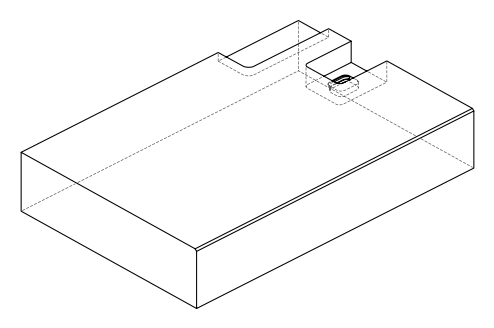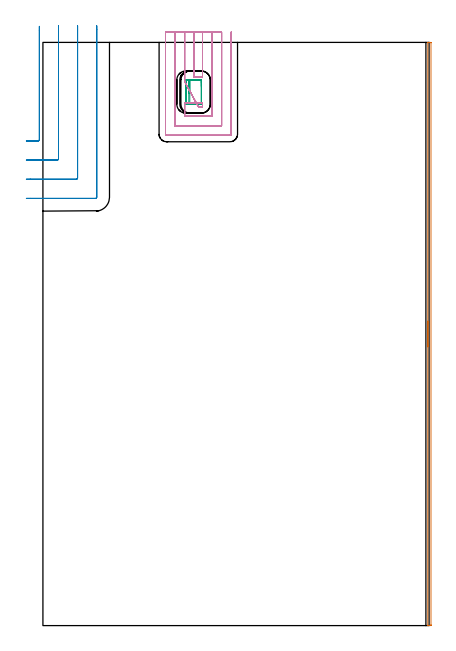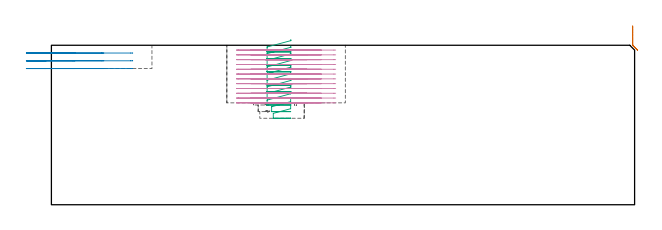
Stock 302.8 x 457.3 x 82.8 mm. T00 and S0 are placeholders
(PLAN: 4 operations, 3 tool changes, 30.9 min)
(1 AREA_MILL | FG_CHAMFER_SURFACE | UGT0205_001 | 3.81 min | 1429 mm3)
(2 MILL_CORNER_NOTCH_RECTANGULAR | CORNER_NOTCH_RECTANGULAR | UGT0201_104 | Follow Part, ap 5, ae 75% | 3.8 min | 83263 mm3)
(3 MILL_RECTANGULAR_POCKET | POCKET_RECTANGULAR_STRAIGHT | UGT0201_103 | Follow Part, ap 3.5, ae 75% | 2.49 min | 30687 mm3)
(4 MILL_SLOT | SLOT_PARTIAL_RECTANGULAR | NXT0201_013 | Follow Part, ap 2.5, ae 75% | 20.76 min | 118093 mm3)
(TOOL UGT0205_001 | Chamfer Mill 20 x 3 x 45 deg. | D20 FL50 Z2)
(TOOL UGT0201_104 | End Mill 20 mm | D20 FL22 Z2)
(TOOL UGT0201_103 | End Mill 14 mm | D14 FL19 Z2)
(TOOL NXT0201_013 | ENDMILL 10mm | D10 FL30 Z4)
(OP 1 AREA_MILL)
G17 G21 G94 G90
T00 M6
G54
G17 G0 G90 X301.8 Y218.65 S1061 M3
G43 Z92.8 H0
G94 G1 Y218.688 Z91.928 F250.
Y218.802 Z91.063
Y218.991 Z90.212
Y219.253 Z89.38
Y219.587 Z88.574
Y219.99 Z87.8
Y220.458 Z87.064
Y220.99 Z86.372
Y221.579 Z85.729
Y222.222 Z85.139
Y222.914 Z84.608
Y223.65 Z84.14
Y224.424 Z83.737
Y225.23 Z83.403
Y226.062 Z83.141
Y226.914 Z82.952
Y227.778 Z82.838
Y228.65 Z82.8
Y457.117
X301.802 Y457.29 Z82.788
X301.951 Y457.298 Z82.641
X302.106 Y457.3 Z82.494
X302.334 Z82.266
X303.05 Z81.545
X304.283 Z80.314
X304.291 Y457.297 Z80.305
X304.3 Y456.926 Z80.3
Y0.63
X304.298 Y0.373 Z80.302
X304.291 Y0.003 Z80.306
X304.283 Y0. Z80.314
X303.05 Z81.545
X302.106 Z82.494
X301.951 Y0.002 Z82.641
X301.803 Y0.01 Z82.788
X301.8 Y0.183 Z82.8
Y228.65
Y229.522 Z82.838
Y230.386 Z82.952
Y231.238 Z83.141
Y232.07 Z83.403
Y232.876 Z83.737
Y233.65 Z84.14
Y234.386 Z84.608
Y235.078 Z85.139
Y235.721 Z85.729
Y236.31 Z86.372
Y236.842 Z87.064
Y237.31 Z87.8
Y237.713 Z88.574
Y238.047 Z89.38
Y238.309 Z90.212
Y238.498 Z91.063
Y238.612 Z91.928
Y238.65 Z92.8
M5
M2
(OP 2 MILL_CORNER_NOTCH_RECTANGULAR)
G17 G21 G94 G90
T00 M6
G54
G17 G0 G90 X-13. Y380. S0 M3
G43 Z92.8 H0
Z78.767
G94 G1 X-10. F250.
X-3.794 F500.
G3 X-2.8 Y380.994 R1.
G1 Y466.9
Y469.9 F250.
G0 Z92.8
X-13. Y365.
Z78.767
G1 X-10.
X11.205 F500.
G3 X12.2 Y365.995 R1.
G1 Y467.3
Y470.3 F250.
G0 Z92.8
X-13. Y350.
Z78.767
G1 X-10.
X26.205 F500.
G3 X27.2 Y350.995 R1.
G1 Y467.3
Y470.3 F250.
G0 Z92.8
X-13. Y335.
Z78.767
G1 X-10.
X41.205 F500.
G3 X42.2 Y335.995 R1.
G1 Y467.3
Y470.3 F250.
G0 Z92.8
X-13. Y380.
Z74.733
G1 X-10.
X-3.794 F500.
G3 X-2.8 Y380.994 R1.
G1 Y466.9
Y469.9 F250.
G0 Z92.8
X-13. Y365.
Z74.733
G1 X-10.
X11.205 F500.
G3 X12.2 Y365.995 R1.
G1 Y467.3
Y470.3 F250.
G0 Z92.8
X-13. Y350.
Z74.733
G1 X-10.
X26.205 F500.
G3 X27.2 Y350.995 R1.
G1 Y467.3
Y470.3 F250.
G0 Z92.8
X-13. Y335.
Z74.733
G1 X-10.
X41.205 F500.
G3 X42.2 Y335.995 R1.
G1 Y467.3
Y470.3 F250.
G0 Z92.8
X-13. Y380.
Z70.7
G1 X-10.
X-3.794 F500.
G3 X-2.8 Y380.994 R1.
G1 Y466.9
Y469.9 F250.
G0 Z92.8
X-13. Y365.
Z70.7
G1 X-10.
X11.205 F500.
G3 X12.2 Y365.995 R1.
G1 Y467.3
Y470.3 F250.
G0 Z92.8
X-13. Y350.
Z70.7
G1 X-10.
X26.205 F500.
G3 X27.2 Y350.995 R1.
G1 Y467.3
Y470.3 F250.
G0 Z92.8
X-13. Y335.
Z70.7
G1 X-10.
X41.205 F500.
G3 X42.2 Y335.995 R1.
G1 Y467.3
Y470.3 F250.
G0 Z92.8
M5
M2
(OP 3 MILL_RECTANGULAR_POCKET)
G17 G21 G94 G90
T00 M6
G54
G17 G0 G90 X124.3 Y425.621 S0 M3
G43 Z92.8 H0
Z85.8
G94 G1 Y427.8 Z85.216 F250.
Y427.832 Z85.208
X124.274 Y427.874 Z85.194
X124.232 Y427.9 Z85.181
X112.068 Z81.922
X112.026 Y427.874 Z81.908
X112. Y427.832 Z81.895
Y418.35 Z79.354
Y408.9 F500.
X112.005 Y408.845
X112.045 Y408.805
X112.1 Y408.8
X124.2
X124.255 Y408.805
X124.295 Y408.845
X124.3 Y408.9
Y427.8
X124.295 Y427.855
X124.255 Y427.895
X124.2 Y427.9
X112.1
X112.045 Y427.895
X112.005 Y427.855
X112. Y427.8
Y418.35
Y417.35
G0 X124.3 Y425.621 Z82.354
G1 Y427.8 Z81.771 F250.
Y427.832 Z81.762
X124.274 Y427.874 Z81.749
X124.232 Y427.9 Z81.736
X112.068 Z78.476
X112.026 Y427.874 Z78.463
X112. Y427.832 Z78.45
Y418.35 Z75.909
Y408.9 F500.
X112.005 Y408.845
X112.045 Y408.805
X112.1 Y408.8
X124.2
X124.255 Y408.805
X124.295 Y408.845
X124.3 Y408.9
Y427.8
X124.295 Y427.855
X124.255 Y427.895
X124.2 Y427.9
X112.1
X112.045 Y427.895
X112.005 Y427.855
X112. Y427.8
Y418.35
Y417.35
G0 X124.3 Y425.621 Z78.909
G1 Y427.8 Z78.325 F250.
Y427.832 Z78.317
X124.274 Y427.874 Z78.303
X124.232 Y427.9 Z78.29
X112.068 Z75.031
X112.026 Y427.874 Z75.018
X112. Y427.832 Z75.004
Y418.35 Z72.464
Y408.9 F500.
X112.005 Y408.845
X112.045 Y408.805
X112.1 Y408.8
X124.2
X124.255 Y408.805
X124.295 Y408.845
X124.3 Y408.9
Y427.8
X124.295 Y427.855
X124.255 Y427.895
X124.2 Y427.9
X112.1
X112.045 Y427.895
X112.005 Y427.855
X112. Y427.8
Y418.35
Y417.35
G0 X124.3 Y425.621 Z75.464
G1 Y427.8 Z74.88 F250.
Y427.832 Z74.871
X124.274 Y427.874 Z74.858
X124.232 Y427.9 Z74.845
X112.068 Z71.585
X112.026 Y427.874 Z71.572
X112. Y427.832 Z71.559
Y418.35 Z69.018
Y408.9 F500.
X112.005 Y408.845
X112.045 Y408.805
X112.1 Y408.8
X124.2
X124.255 Y408.805
X124.295 Y408.845
X124.3 Y408.9
Y427.8
X124.295 Y427.855
X124.255 Y427.895
X124.2 Y427.9
X112.1
X112.045 Y427.895
X112.005 Y427.855
X112. Y427.8
Y418.35
Y417.35
G0 X124.3 Y425.621 Z72.018
G1 Y427.8 Z71.434 F250.
Y427.832 Z71.426
X124.274 Y427.874 Z71.412
X124.232 Y427.9 Z71.399
X112.068 Z68.14
X112.026 Y427.874 Z68.127
X112. Y427.832 Z68.113
Y418.35 Z65.573
Y408.9 F500.
X112.005 Y408.845
X112.045 Y408.805
X112.1 Y408.8
X124.2
X124.255 Y408.805
X124.295 Y408.845
X124.3 Y408.9
Y427.8
X124.295 Y427.855
X124.255 Y427.895
X124.2 Y427.9
X112.1
X112.045 Y427.895
X112.005 Y427.855
X112. Y427.8
Y418.35
Y417.35
G0 X124.3 Y425.621 Z68.573
G1 Y427.8 Z67.989 F250.
Y427.832 Z67.98
X124.274 Y427.874 Z67.967
X124.232 Y427.9 Z67.954
X112.068 Z64.694
X112.026 Y427.874 Z64.681
X112. Y427.832 Z64.668
Y418.35 Z62.127
Y408.9 F500.
X112.005 Y408.845
X112.045 Y408.805
X112.1 Y408.8
X124.2
X124.255 Y408.805
X124.295 Y408.845
X124.3 Y408.9
Y427.8
X124.295 Y427.855
X124.255 Y427.895
X124.2 Y427.9
X112.1
X112.045 Y427.895
X112.005 Y427.855
X112. Y427.8
Y418.35
Y417.35
G0 X124.3 Y425.621 Z65.127
G1 Y427.8 Z64.543 F250.
Y427.832 Z64.535
X124.274 Y427.874 Z64.522
X124.232 Y427.9 Z64.508
X112.068 Z61.249
X112.026 Y427.874 Z61.236
X112. Y427.832 Z61.222
Y418.35 Z58.682
Y408.9 F500.
X112.005 Y408.845
X112.045 Y408.805
X112.1 Y408.8
X124.2
X124.255 Y408.805
X124.295 Y408.845
X124.3 Y408.9
Y427.8
X124.295 Y427.855
X124.255 Y427.895
X124.2 Y427.9
X112.1
X112.045 Y427.895
X112.005 Y427.855
X112. Y427.8
Y418.35
Y417.35
G0 X124.3 Y425.621 Z61.682
G1 Y427.8 Z61.098 F250.
Y427.832 Z61.089
X124.274 Y427.874 Z61.076
X124.232 Y427.9 Z61.063
X112.068 Z57.804
X112.026 Y427.874 Z57.79
X112. Y427.832 Z57.777
Y418.35 Z55.236
Y408.9 F500.
X112.005 Y408.845
X112.045 Y408.805
X112.1 Y408.8
X124.2
X124.255 Y408.805
X124.295 Y408.845
X124.3 Y408.9
Y427.8
X124.295 Y427.855
X124.255 Y427.895
X124.2 Y427.9
X112.1
X112.045 Y427.895
X112.005 Y427.855
X112. Y427.8
Y418.35
Y417.35
G0 X124.3 Y425.621 Z58.236
G1 Y427.8 Z57.653 F250.
Y427.832 Z57.644
X124.274 Y427.874 Z57.631
X124.232 Y427.9 Z57.617
X112.068 Z54.358
X112.026 Y427.874 Z54.345
X112. Y427.832 Z54.332
Y418.35 Z51.791
Y408.9 F500.
X112.005 Y408.845
X112.045 Y408.805
X112.1 Y408.8
X124.2
X124.255 Y408.805
X124.295 Y408.845
X124.3 Y408.9
Y427.8
X124.295 Y427.855
X124.255 Y427.895
X124.2 Y427.9
X112.1
X112.045 Y427.895
X112.005 Y427.855
X112. Y427.8
Y418.35
Y417.35
G0 X124.225 Y423.084 Z54.791
G1 X124.224 Y427.47 Z53.616 F250.
X124.211 Y427.805 Z53.526
X124.201 Y427.811 Z53.523
X114.435 Y427.824 Z50.906
X114.351 Y427.822 Z50.883
X114.349 Y418.35 Z48.345
X114.351 Y408.878 F500.
X121.866 Y408.873
X124.209 Y408.888
X124.222 Y409.08
X124.224 Y427.47
X124.211 Y427.805
X124.201 Y427.811
X114.435 Y427.824
X114.351 Y427.822
X114.349 Y418.35
X114.35 Y417.35
G0 X124.225 Y422.236 Z51.345
G1 X124.224 Y427.47 Z49.943 F250.
X124.211 Y427.805 Z49.853
X124.201 Y427.811 Z49.85
X115.202 Y427.825 Z47.439
X115.201 Y418.35 Z44.9
X115.202 Y408.875 F500.
X121.866 Y408.873
X124.209 Y408.888
X124.222 Y409.08
X124.224 Y427.47
X124.211 Y427.805
X124.201 Y427.811
X115.202 Y427.825
X115.201 Y418.35
Y417.35
G0 Z92.8
M5
M2
(OP 4 MILL_SLOT)
G17 G21 G94 G90
T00 M6
G54
G17 G0 G90 X118.6 Y465.3 S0 M3
G43 Z92.8 H0
Z80.308
G94 G1 Y462.3 F250.
Y429.9 F500.
X123.513
X124.197 Y429.911
G2 X125.1 Y429.694 R2.167
G1 Y462.3
Y465.3 F250.
X111.1
Y462.3
Y429.638 F500.
Y426.638 F250.
X121.836 Y406.9 F500.
X124.836 F250.
X125.1
Y407.009
Y410.009
X111.1 Y410.071 F500.
Y407.071 F250.
Y399.4 F500.
X132.6
Y462.3
Y465.3 F250.
X103.6
Y462.3
Y391.9 F500.
X140.1
Y462.3
Y465.3 F250.
X96.1
Y462.3
Y385.3 F500.
G3 X97. Y384.4 R0.9
G1 X146.7
G3 X147.6 Y385.3 R0.9
G1 Y462.3
Y465.3 F250.
G0 X118.6 Z77.817
G1 Y462.3
Y429.9 F500.
X123.513
X124.197 Y429.911
G2 X125.1 Y429.694 R2.167
G1 Y462.3
Y465.3 F250.
X111.1
Y462.3
Y429.638 F500.
Y426.638 F250.
X121.836 Y406.9 F500.
X124.836 F250.
X125.1
Y407.009
Y410.009
X111.1 Y410.071 F500.
Y407.071 F250.
Y399.4 F500.
X132.6
Y462.3
Y465.3 F250.
X103.6
Y462.3
Y391.9 F500.
X140.1
Y462.3
Y465.3 F250.
X96.1
Y462.3
Y385.3 F500.
G3 X97. Y384.4 R0.9
G1 X146.7
G3 X147.6 Y385.3 R0.9
G1 Y462.3
Y465.3 F250.
G0 X118.6 Z75.325
G1 Y462.3
Y429.9 F500.
X123.513
X124.197 Y429.911
G2 X125.1 Y429.694 R2.167
G1 Y462.3
Y465.3 F250.
X111.1
Y462.3
Y429.638 F500.
Y426.638 F250.
X121.836 Y406.9 F500.
X124.836 F250.
X125.1
Y407.009
Y410.009
X111.1 Y410.071 F500.
Y407.071 F250.
Y399.4 F500.
X132.6
Y462.3
Y465.3 F250.
X103.6
Y462.3
Y391.9 F500.
X140.1
Y462.3
Y465.3 F250.
X96.1
Y462.3
Y385.3 F500.
G3 X97. Y384.4 R0.9
G1 X146.7
G3 X147.6 Y385.3 R0.9
G1 Y462.3
Y465.3 F250.
G0 X118.6 Z72.833
G1 Y462.3
Y429.9 F500.
X123.513
X124.197 Y429.911
G2 X125.1 Y429.694 R2.167
G1 Y462.3
Y465.3 F250.
X111.1
Y462.3
Y429.638 F500.
Y426.638 F250.
X121.836 Y406.9 F500.
X124.836 F250.
X125.1
Y407.009
Y410.009
X111.1 Y410.071 F500.
Y407.071 F250.
Y399.4 F500.
X132.6
Y462.3
Y465.3 F250.
X103.6
Y462.3
Y391.9 F500.
X140.1
Y462.3
Y465.3 F250.
X96.1
Y462.3
Y385.3 F500.
G3 X97. Y384.4 R0.9
G1 X146.7
G3 X147.6 Y385.3 R0.9
G1 Y462.3
Y465.3 F250.
G0 X118.6 Z70.342
G1 Y462.3
Y429.9 F500.
X123.513
X124.197 Y429.911
G2 X125.1 Y429.694 R2.167
G1 Y462.3
Y465.3 F250.
X111.1
Y462.3
Y429.638 F500.
Y426.638 F250.
X121.836 Y406.9 F500.
X124.836 F250.
X125.1
Y407.009
Y410.009
X111.1 Y410.071 F500.
Y407.071 F250.
Y399.4 F500.
X132.6
Y462.3
Y465.3 F250.
X103.6
Y462.3
Y391.9 F500.
X140.1
Y462.3
Y465.3 F250.
X96.1
Y462.3
Y385.3 F500.
G3 X97. Y384.4 R0.9
G1 X146.7
G3 X147.6 Y385.3 R0.9
G1 Y462.3
Y465.3 F250.
G0 X118.6 Z67.85
G1 Y462.3
Y429.9 F500.
X123.513
X124.197 Y429.911
G2 X125.1 Y429.694 R2.167
G1 Y462.3
Y465.3 F250.
X111.1
Y462.3
Y429.638 F500.
Y426.638 F250.
X121.836 Y406.9 F500.
X124.836 F250.
X125.1
Y407.009
Y410.009
X111.1 Y410.071 F500.
Y407.071 F250.
Y399.4 F500.
X132.6
Y462.3
Y465.3 F250.
X103.6
Y462.3
Y391.9 F500.
X140.1
Y462.3
Y465.3 F250.
X96.1
Y462.3
Y385.3 F500.
G3 X97. Y384.4 R0.9
G1 X146.7
G3 X147.6 Y385.3 R0.9
G1 Y462.3
Y465.3 F250.
G0 X118.6 Z65.358
G1 Y462.3
Y429.9 F500.
X123.513
X124.197 Y429.911
G2 X125.1 Y429.694 R2.167
G1 Y462.3
Y465.3 F250.
X111.1
Y462.3
Y429.638 F500.
Y426.638 F250.
X121.836 Y406.9 F500.
X124.836 F250.
X125.1
Y407.009
Y410.009
X111.1 Y410.071 F500.
Y407.071 F250.
Y399.4 F500.
X132.6
Y462.3
Y465.3 F250.
X103.6
Y462.3
Y391.9 F500.
X140.1
Y462.3
Y465.3 F250.
X96.1
Y462.3
Y385.3 F500.
G3 X97. Y384.4 R0.9
G1 X146.7
G3 X147.6 Y385.3 R0.9
G1 Y462.3
Y465.3 F250.
G0 X118.6 Z62.867
G1 Y462.3
Y429.9 F500.
X123.513
X124.197 Y429.911
G2 X125.1 Y429.694 R2.167
G1 Y462.3
Y465.3 F250.
X111.1
Y462.3
Y429.638 F500.
Y426.638 F250.
X121.836 Y406.9 F500.
X124.836 F250.
X125.1
Y407.009
Y410.009
X111.1 Y410.071 F500.
Y407.071 F250.
Y399.4 F500.
X132.6
Y462.3
Y465.3 F250.
X103.6
Y462.3
Y391.9 F500.
X140.1
Y462.3
Y465.3 F250.
X96.1
Y462.3
Y385.3 F500.
G3 X97. Y384.4 R0.9
G1 X146.7
G3 X147.6 Y385.3 R0.9
G1 Y462.3
Y465.3 F250.
G0 X118.6 Z60.375
G1 Y462.3
Y429.9 F500.
X123.513
X124.197 Y429.911
G2 X125.1 Y429.694 R2.167
G1 Y462.3
Y465.3 F250.
X111.1
Y462.3
Y429.638 F500.
Y426.638 F250.
X121.836 Y406.9 F500.
X124.836 F250.
X125.1
Y407.009
Y410.009
X111.1 Y410.071 F500.
Y407.071 F250.
Y399.4 F500.
X132.6
Y462.3
Y465.3 F250.
X103.6
Y462.3
Y391.9 F500.
X140.1
Y462.3
Y465.3 F250.
X96.1
Y462.3
Y385.3 F500.
G3 X97. Y384.4 R0.9
G1 X146.7
G3 X147.6 Y385.3 R0.9
G1 Y462.3
Y465.3 F250.
G0 X118.6 Z57.883
G1 Y462.3
Y429.9 F500.
X123.513
X124.197 Y429.911
X124.515 Y429.881
X124.758 Y429.825
G2 X125.015 Y429.733 R2.167
G1 X125.1 Y429.686
Y462.3
Y465.3 F250.
X111.1
Y462.3
Y429.637 F500.
Y426.637 F250.
X121.836 Y406.9 F500.
X124.836 F250.
X125.1
Y407.009
Y410.009
X111.1 Y410.071 F500.
Y407.071 F250.
Y399.4 F500.
X132.6
Y462.3
Y465.3 F250.
X103.6
Y462.3
Y391.9 F500.
X140.1
Y462.3
Y465.3 F250.
X96.1
Y462.3
Y385.3 F500.
G3 X97. Y384.4 R0.9
G1 X146.7
G3 X147.6 Y385.3 R0.9
G1 Y462.3
Y465.3 F250.
G0 X118.6 Z55.392
G1 Y462.3
Y429.9 F500.
X123.513
X124.197 Y429.911
X124.504 Y429.882
X124.736 Y429.83
G2 X125.043 Y429.717 R2.135
G1 X125.1 Y429.686
Y462.3
Y465.3 F250.
X111.1
Y462.3
Y429.637 F500.
Y426.637 F250.
X121.836 Y406.9 F500.
X124.836 F250.
X125.1
Y407.009
Y410.009
X111.1 Y410.071 F500.
Y407.071 F250.
Y399.4 F500.
X132.6
Y462.3
Y465.3 F250.
X103.6
Y462.3
Y391.9 F500.
X140.1
Y462.3
Y465.3 F250.
X96.1
Y462.3
Y385.3 F500.
G3 X97. Y384.4 R0.9
G1 X146.7
G3 X147.6 Y385.3 R0.9
G1 Y462.3
Y465.3 F250.
G0 X118.6 Z52.9
G1 Y462.3
Y429.9 F500.
X123.513
X124.197 Y429.911
G2 X125.1 Y429.69 R2.135
G1 Y462.3
Y465.3 F250.
X111.1
Y462.3
Y429.636 F500.
Y426.636 F250.
X121.836 Y406.9 F500.
X124.836 F250.
X125.1
Y407.009
Y410.009
X111.1 Y410.071 F500.
Y407.071 F250.
Y399.4 F500.
X132.6
Y462.3
Y465.3 F250.
X103.6
Y462.3
Y391.9 F500.
X140.1
Y462.3
Y465.3 F250.
X96.1
Y462.3
Y385.3 F500.
G3 X97. Y384.4 R0.9
G1 X146.7
G3 X147.6 Y385.3 R0.9
G1 Y462.3
Y465.3 F250.
G0 Z92.8
M5
M2
